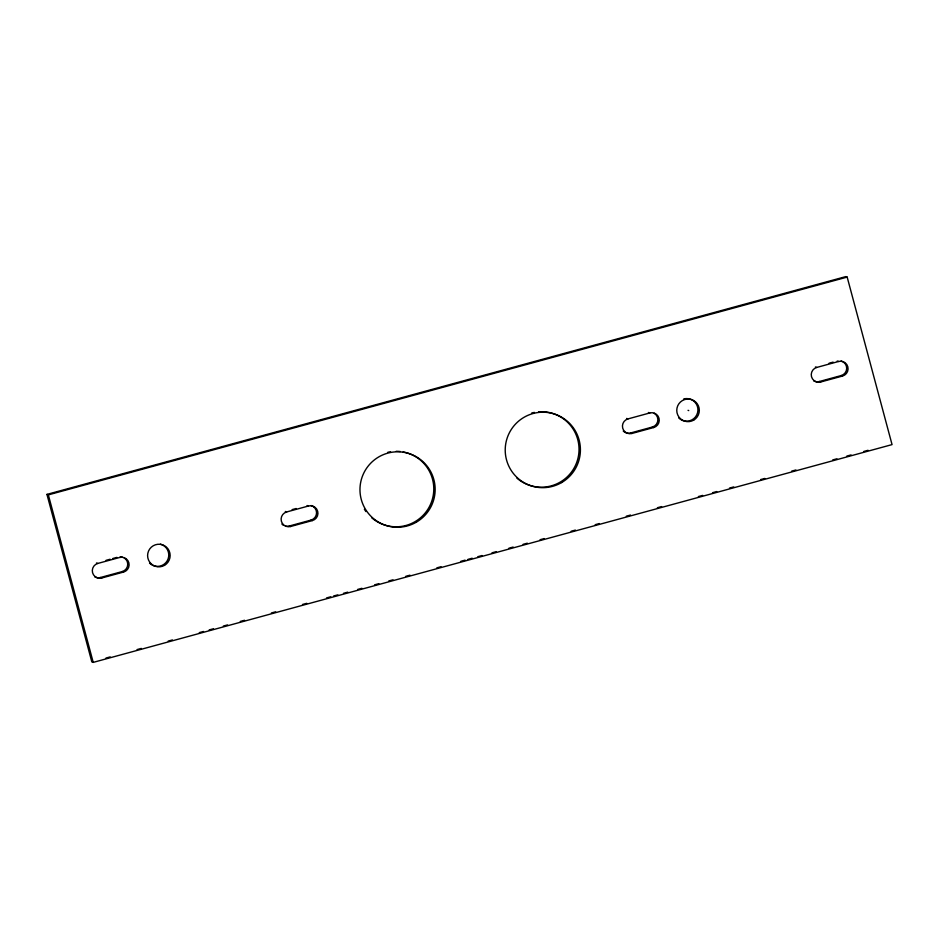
<?xml version="1.0" encoding="UTF-8"?>
<svg xmlns="http://www.w3.org/2000/svg" width="939" height="939" viewBox="0 0 939 939"><rect width="100%" height="100%" fill="white"/><g stroke="black" fill="none" stroke-linecap="round" stroke-linejoin="round"><path stroke-width="1.41" d="M46.95 494.395L845.781 276.618L847.166 277.087L892.05 444.605L93.219 662.382L91.834 661.913L46.95 494.395L48.335 494.865L847.166 277.087M106.025 560.348L110.109 559.233M112.833 558.494L116.917 557.379M292.111 509.619L296.196 508.504M829.055 363.24L833.139 362.125M96.494 562.954L97.867 563.423L119.652 557.484A7.547 7.512 -71.1 0 1 128.866 562.79A7.547 7.512 -71.1 0 1 123.561 572.051L101.776 577.99L100.391 577.52A7.547 7.512 -71.1 0 1 94.686 576.781M285.303 511.473L286.688 511.943L308.473 506.004A7.547 7.512 -71.1 0 1 317.687 511.309A7.547 7.512 -71.1 0 1 312.37 520.57L290.585 526.509L289.212 526.04A7.547 7.512 -71.1 0 1 285.315 526.051M626.63 418.43L628.003 418.9L649.788 412.96A7.547 7.512 -71.1 0 1 659.002 418.266A7.547 7.512 -71.1 0 1 653.697 427.527L631.912 433.466L630.527 432.996A7.547 7.512 -71.1 0 1 623.261 431.06M815.439 366.949L816.824 367.419L838.609 361.48A7.547 7.512 -71.1 0 1 847.823 366.785A7.547 7.512 -71.1 0 1 842.506 376.046L820.721 381.985L819.348 381.516A7.547 7.512 -71.1 0 1 813.632 380.788M100.391 577.52L122.176 571.581L123.561 572.051M289.212 526.04L310.997 520.1L312.37 520.57M630.527 432.996L652.312 427.057L653.697 427.527M819.348 381.516L841.133 375.577L842.506 376.046M105.978 658.051L110.215 656.901M137.082 649.577L141.32 648.415M168.187 641.102L172.424 639.94M199.291 632.616L203.528 631.466M209.186 629.916L213.423 628.766M223.329 626.067L227.567 624.904M240.29 621.442L244.539 620.28M271.394 612.956L275.643 611.805M302.499 604.481L306.748 603.319M326.537 597.932L330.774 596.77M333.603 595.995L337.852 594.845M343.51 593.307L347.747 592.145M357.642 589.446L361.879 588.295M374.614 584.821L378.851 583.671M388.746 580.971L392.995 579.809M405.718 576.346L409.956 575.184M436.823 567.86L441.06 566.71M460.849 561.311L465.098 560.149M467.927 559.386L472.164 558.224M477.822 556.686L482.059 555.524M491.966 552.825L496.203 551.674M508.926 548.2L513.163 547.05M523.07 544.35L527.307 543.2M540.031 539.725L544.268 538.563M571.135 531.251L575.372 530.089M595.173 524.69L599.411 523.539M626.278 516.215L630.515 515.053M657.382 507.729L661.619 506.579M698.381 496.555L702.63 495.405M712.525 492.705L716.762 491.543M729.486 488.08L733.735 486.918M760.59 479.594L764.839 478.444M791.694 471.12L795.943 469.958M832.705 459.934L836.942 458.784M846.837 456.084L851.086 454.922M863.81 451.459L868.047 450.297M837.224 361.01L838.609 361.48M688.041 410.343L688.733 410.578M648.415 412.491L649.788 412.96M307.088 505.534L308.473 506.004M48.335 494.865L93.219 662.382M820.721 381.985A7.547 7.512 -71.1 0 1 811.507 376.692A7.547 7.512 -71.1 0 1 816.824 367.419M631.912 433.466A7.547 7.512 -71.1 0 1 622.698 428.161A7.547 7.512 -71.1 0 1 628.003 418.9M290.585 526.509A7.547 7.512 -71.1 0 1 281.371 521.215A7.547 7.512 -71.1 0 1 286.688 511.943M101.776 577.99A7.547 7.512 -71.1 0 1 92.562 572.684A7.547 7.512 -71.1 0 1 97.867 563.423M283.496 525.312A7.547 7.512 -71.1 0 1 281.946 524.115M310.985 505.522A7.547 7.512 -71.1 0 1 310.997 520.1M841.121 360.999A7.547 7.512 -71.1 0 1 841.133 375.577M654.119 413.219A7.547 7.512 -71.1 0 1 652.312 427.057M123.983 557.743A7.547 7.512 -71.1 0 1 122.176 571.581M120.227 556.745A7.547 7.512 -71.1 0 1 122.164 556.991M683.733 398.946A11.327 11.28 -71.1 0 1 697.56 412.761A11.327 11.28 -71.1 0 1 678.686 417.914M160.416 544.127A11.327 11.28 -71.1 0 1 167.271 560.7A11.327 11.28 -71.1 0 1 149.524 563.107M538.599 411.845A37.76 37.583 -71.1 0 1 577.156 461.143A37.76 37.583 -71.1 0 1 516.919 478.151M531.674 413.054A37.76 37.583 -71.1 0 1 534.408 412.409M403.16 451.952A37.76 37.583 -71.1 0 1 430.074 505.323A37.76 37.583 -71.1 0 1 371.68 517.753M365.952 511.579A37.76 37.583 -71.1 0 1 364.367 509.243M387.784 452.305A37.76 37.583 -71.1 0 1 390.554 451.765M396.164 451.319A37.76 37.583 -71.1 0 1 400.366 451.542M693.686 420.132A11.327 11.28 -71.1 0 0 693.675 400.519A11.327 11.28 -71.1 0 0 676.761 410.39A11.327 11.28 -71.1 0 0 693.686 420.132M164.525 565.325A11.327 11.28 -71.1 0 0 164.513 545.723A11.327 11.28 -71.1 0 0 147.599 555.583A11.327 11.28 -71.1 0 0 164.525 565.325M561.639 482.552A37.76 37.583 -71.1 0 0 561.592 417.186A37.76 37.583 -71.1 0 0 505.217 450.074A37.76 37.583 -71.1 0 0 561.639 482.552M416.388 522.143A37.76 37.583 -71.1 0 0 416.341 456.788A37.76 37.583 -71.1 0 0 359.966 489.665A37.76 37.583 -71.1 0 0 416.388 522.143"/></g></svg>
